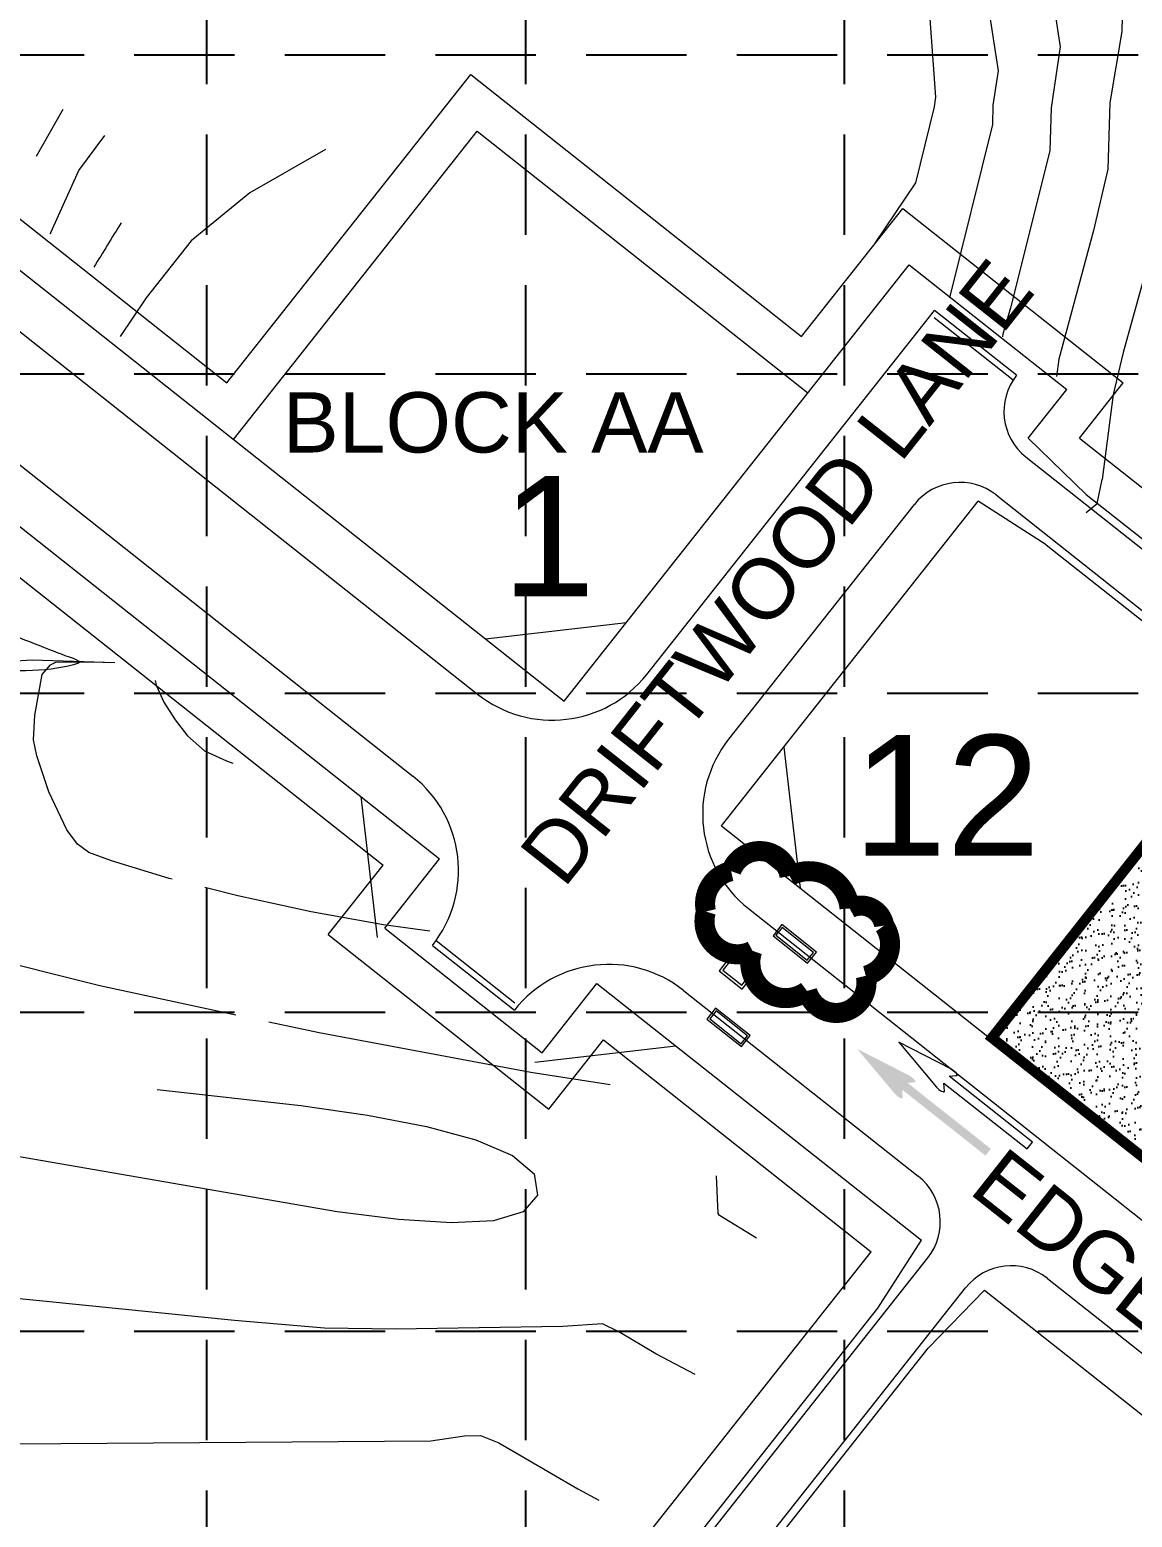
# Model space of a CAD drawing. Header units: inches. Extents: x 5726 to 10817, y 12055 to 15240.
# Drawn here: x 8783.9 to 9058.4, y 14474.6 to 14844.9 of the extents above; entities that cross this region are included whole.
import ezdxf
from ezdxf.enums import TextEntityAlignment as Align

# ---------------------------------------------------------------- set-up
doc = ezdxf.new("R2010")
doc.units = ezdxf.units.IN
doc.header["$LTSCALE"] = 100
doc.header["$MEASUREMENT"] = 0
doc.linetypes.add('ACAD_ISO02W100', pattern=[15, 12, -3])
doc.linetypes.add('HIDDEN', pattern=[0.375, 0.25, -0.125])
for name, color, linetype in [('10', 7, 'Continuous'), ('2', 7, 'Continuous'), ('20', 36, 'Continuous'), ('21', 36, 'Continuous'), ('27', 150, 'Continuous'), ('29', 150, 'Continuous'), ('30', 7, 'Continuous'), ('8', 7, 'Continuous'), ('BASE', 7, 'Continuous'), ('BLOCK NUMBERS', 7, 'Continuous'), ('FLOW ARROWS', 7, 'Continuous'), ('GRID', 254, 'HIDDEN'), ('INLET PROTECTION', 5, 'Continuous'), ('LOT NUMBERS', 7, 'Continuous'), ('STREET NAMES', 7, 'Continuous')]:
    doc.layers.add(name, color=color, linetype=linetype)
doc.styles.get("Standard").update_dxf_attribs({"font": 'ARIAL.TTF', "height": 25})

# ---------------------------------------------------------------- blocks, each defined once
blk = doc.blocks.new('block2')
at = {"layer": 'GRID'}
for p, q in [((8827.84, 15156.29), (8827.84, 12138.33)), ((8907.26, 15156.29), (8907.26, 12138.33)), ((8986.68, 15156.29), (8986.68, 12138.33)), ((5809.88, 14838.61), (10733.92, 14838.61)), ((5809.88, 14759.19), (10733.92, 14759.19)), ((5809.88, 14679.77), (10733.92, 14679.77)), ((5809.88, 14600.35), (10733.92, 14600.35)), ((5809.88, 14520.93), (10733.92, 14520.93))]:
    blk.add_line(p, q, dxfattribs=at)
blk = doc.blocks.new('washout')
at = {"layer": 'BASE'}
h = blk.add_hatch(dxfattribs=at)
h.set_pattern_fill('AR-SAND', color=30, scale=1.29438, style=0)
h.set_pattern_definition([(37.5, (1095.3101, -97.0785), (-0.0815373, 2.494042), [0, -1.9674576, 0, -2.200446, 0, -2.1033675]), (7.5, (1095.31, -97.0785), (2.290764, 3.652929), [0, -1.0613916, 0, -1.7733006, 0, -0.6795495]), (327.5, (1093.718, -97.0785), (4.030883, 0.007325), [0, -0.64719, 0, -2.329884, 0, -3.041793]), (317.5, (1093.718, -97.0785), (3.89107, 1.136046), [0, -0.323595, 0, -1.5273684, 0, -1.747413])])
h.paths.add_polyline_path([(44.31, 0), (44.31, 32.36), (0, 32.36), (0, 0)])
at = {"layer": 'BASE', "color": 30, "linetype": 'ACAD_ISO02W100', "const_width": 1.62}
blk.add_lwpolyline([(0, 0), (44.31, 0), (44.31, 32.36), (0, 32.36)], close=True, dxfattribs=at)

msp = doc.modelspace()

# ---------------------------------------------------------------- hatches: boundary and pattern name
at = {"layer": 'FLOW ARROWS', "lineweight": 0}
h = msp.add_hatch(color=256, dxfattribs=at)
edge = h.paths.add_edge_path()
edge.add_line((9001.22, 14579.02), (9001.09, 14581.06))
edge.add_line((9001.09, 14581.06), (9021.84, 14564.64))
edge.add_line((9021.84, 14564.64), (9023.17, 14566.33))
edge.add_line((9023.17, 14566.33), (9002.42, 14582.74))
edge.add_line((9002.42, 14582.74), (9004.25, 14582.89))
edge.add_line((9004.25, 14582.89), (9004.26, 14582.89))
edge.add_ellipse((9003.28, 14583.82), major_axis=(1.1, -0.87), ratio=0.285714, start_angle=342.8173, end_angle=484.7269)
edge.add_line((9002.86, 14584.57), (9002.86, 14584.57))
edge.add_line((9002.86, 14584.57), (8989.86, 14591.23))
edge.add_line((8989.86, 14591.23), (8999.26, 14580.03))
edge.add_line((8999.26, 14580.03), (8999.26, 14580.03))
edge.add_ellipse((9000.1, 14579.78), major_axis=(1.1, -0.87), ratio=0.285714, start_angle=234.1685, end_angle=374.4967)
edge.add_line((9001.22, 14579.02), (9001.22, 14579.02))

# ---------------------------------------------------------------- linework, layer by layer
at = {"layer": '10', "color": 7, "lineweight": 0}
for points in [[(8968.93, 14619.38), (8977.55, 14612.56), (8979.72, 14615.3), (8971.1, 14622.13)], [(8969.63, 14619.47), (8977.47, 14613.26), (8979.02, 14615.22), (8971.18, 14621.43)], [(8955.52, 14610.65), (8961.27, 14606.1), (8965.82, 14611.85), (8960.07, 14616.4)], [(8956.46, 14610.76), (8961.16, 14607.04), (8964.88, 14611.74), (8960.18, 14615.47)], [(8952.48, 14598.6), (8961.11, 14591.78), (8963.28, 14594.52), (8954.65, 14601.35)], [(8953.18, 14598.68), (8961.03, 14592.48), (8962.58, 14594.44), (8954.74, 14600.64)]]:
    msp.add_lwpolyline(points, close=True, dxfattribs=at)
at = {"layer": '2', "color": 7, "lineweight": 0}
for p, q in [((8579.75, 14957.28), (8832.94, 14756.95)), ((8536.32, 14902.39), (8871.85, 14636.9)), ((8832.94, 14756.95), (8893.66, 14833.69)), ((8893.66, 14833.69), (8976, 14768.54)), ((8976, 14768.54), (9001.22, 14800.41)), ((9001.22, 14800.41), (9056.12, 14756.97)), ((9045.26, 14743.25), (9056.12, 14756.97)), ((9045.26, 14743.25), (9423.24, 14444.17)), ((8858.2, 14619.65), (8871.85, 14636.9)), ((8858.2, 14619.65), (8913.09, 14576.21)), ((8913.09, 14576.21), (8926.74, 14593.47)), ((8926.74, 14593.47), (8993.4, 14540.72)), ((8579.21, 14017.27), (8993.4, 14540.72))]:
    msp.add_line(p, q, dxfattribs=at)
at = {"layer": '20', "color": 43, "lineweight": 0}
for p, q in [((8785.52, 14813.38), (8792.2, 14825.08)), ((8796.05, 14809.87), (8802.59, 14818.53)), ((8857.51, 14815.07), (8838.66, 14804.29)), ((8789.12, 14794.41), (8796.05, 14809.87)), ((8838.66, 14804.29), (8824.04, 14792.35)), ((8824.04, 14792.35), (8812.88, 14778.11)), ((8812.88, 14778.11), (8806.34, 14768.48)), ((9049.67, 14726.98), (9050.89, 14732.91)), ((9046.89, 14724.7), (9049.67, 14726.98))]:
    msp.add_line(p, q, dxfattribs=at)
for points in [[(8973.85, 14937.41), (9006.98, 14938.65), (9011.43, 14939.84), (9012.53, 14939.81), (9008.41, 14937.55), (9012.73, 14933.19), (9041.96, 14907.02), (9048.85, 14899.69), (9049.7, 14897.46), (9050.62, 14889.76), (9051.26, 14877.12), (9055.87, 14848.02), (9055.82, 14844.4), (9052.78, 14826.66), (9052.29, 14810.17), (9048.77, 14794.88), (9040.09, 14762.86), (9039.5, 14758.55)], [(8964.72, 14916.78), (8989.5, 14918.57), (8997.7, 14918.74), (9003.95, 14918.39), (9005.92, 14917.96), (9009.37, 14915.96), (9019.07, 14907.62), (9028.71, 14897.8), (9033.15, 14892.55), (9034.07, 14888.84), (9034.65, 14878.6), (9040.47, 14840.63), (9038.17, 14825.44), (9037.83, 14814.69), (9028.1, 14775.64), (9026.18, 14769.11), (9026.08, 14768.41)], [(8955.27, 14895.71), (8984.98, 14897.23), (9002.49, 14897.34), (9004.94, 14897.1), (9006.57, 14896.34), (9011.03, 14892.54), (9017.46, 14885.42), (9018.92, 14873.9), (9024.96, 14834.68), (9023.66, 14826.09), (9023.59, 14821.26), (9012.87, 14778.11)], [(8789.12, 14794.41), (8788.84, 14794.06)], [(9063.83, 14792.3), (9056.15, 14764.5), (9053.63, 14754.04), (9050.89, 14732.91)], [(8835.17, 14599.63), (8801.28, 14606.9), (8769.75, 14614.82), (8768.07, 14615.87), (8766.44, 14617.86), (8763.68, 14623.33), (8762.17, 14628.58), (8762.05, 14635.83), (8763.11, 14652.36), (8765.16, 14669.51), (8767.02, 14679.37), (8768.94, 14682.44), (8772.41, 14685.6), (8775.95, 14687.57), (8784.43, 14688.08), (8805.05, 14687.38)], [(8819.34, 14633.42), (8818.58, 14633.62), (8804.23, 14637.99), (8798.54, 14640.09), (8795.77, 14642.17), (8793.13, 14645.74), (8788.61, 14655.22), (8785.58, 14664.17), (8784.83, 14668.12), (8785.16, 14674.28), (8786.98, 14684.42), (8788.99, 14686.78), (8790.31, 14687.5), (8799.01, 14687.56), (8805.05, 14687.38)], [(8815.12, 14682.93), (8815.33, 14681.75), (8817.27, 14677.52), (8820.05, 14673.1), (8823.16, 14669.13), (8827.33, 14665.37), (8832.84, 14662.88), (8834.45, 14662.31)], [(8883.44, 14620.53), (8871.96, 14622.1), (8853.92, 14625.35), (8835.63, 14629.3), (8827.49, 14631.36)], [(8928.35, 14582.23), (8908.63, 14585.33), (8855.92, 14595.19), (8843.39, 14597.87)], [(8815.56, 14581.06), (8851.36, 14577.14), (8867.93, 14574.73), (8882.68, 14571.9), (8894.96, 14568.57), (8904.1, 14564.66), (8909.43, 14560.09), (8910.28, 14554.77), (8906.72, 14550.61), (8899.37, 14548.43), (8888.82, 14547.91), (8875.64, 14548.76), (8860.42, 14550.67), (8774.03, 14565.59), (8758.76, 14567.52), (8745.51, 14568.4), (8734.88, 14567.92), (8733.05, 14567.03), (8731.59, 14565.08), (8730.44, 14562.25), (8728.97, 14554.75), (8728.34, 14546.15), (8728.55, 14529.63)], [(8964.84, 14544.13), (8955.63, 14549.77), (8955.26, 14550.27), (8954.85, 14559.63)], [(8949.57, 14510.13), (8939.73, 14515.34), (8930.57, 14520.8), (8926.51, 14522.8), (8916.59, 14522.15), (8874.95, 14521.48), (8857.21, 14521.69), (8834.88, 14523.57), (8777.22, 14529.39), (8759.81, 14530.33), (8745.89, 14530.04), (8745.01, 14529.71), (8743.81, 14527.87), (8743.21, 14524.85), (8742.45, 14511.36)], [(8756.34, 14493.08), (8756.96, 14492.74), (8883.69, 14493.62), (8892.07, 14494.9), (8896.08, 14495.02), (8900.65, 14493.15), (8920.31, 14481.69), (8925.52, 14478.89)]]:
    msp.add_lwpolyline(points, dxfattribs=at)
at = {"layer": '21', "color": 43, "lineweight": 0}
msp.add_lwpolyline([(8994.34, 14791.72), (9004.49, 14806.74), (9009.18, 14825.72), (9009.45, 14828.11), (9007.79, 14851.03), (9006.78, 14856.75), (9005.3, 14860.8), (9004.34, 14861.93), (9002.77, 14862.66), (8997.76, 14863.27), (8986.37, 14862.43)], dxfattribs=at)
msp.add_open_spline([(8806.61, 14796.84), (8804.35, 14793.15), (8802.09, 14789.46), (8799.82, 14785.77)], degree=3, dxfattribs=at)
msp.add_open_spline([(8765.89, 14720.77), (8764.52, 14720.28), (8763.27, 14719.65), (8762.28, 14718.73), (8759.88, 14716.49), (8757.3, 14713.6), (8756.17, 14710.69), (8755.32, 14708.48), (8755.81, 14704.6), (8758.1, 14703.3), (8762.64, 14700.71), (8767.23, 14699.04), (8771.92, 14697.19), (8778.23, 14694.69), (8784.55, 14692.31), (8790.87, 14689.79), (8792.65, 14689.08), (8797.42, 14687.7), (8796.01, 14687.22), (8782.81, 14682.71), (8759.94, 14687.71), (8742.04, 14686.9), (8741.07, 14686.86), (8739.64, 14687.41), (8739.15, 14686.58), (8736.09, 14681.46), (8733.03, 14676.34), (8729.97, 14671.22)], degree=3, knots=[0.4098828, 0.4098828, 0.4098828, 0.4098828, 0.4277758, 0.4277758, 0.4277758, 0.4709659, 0.4709659, 0.4709659, 0.5036661, 0.5036661, 0.5036661, 0.5683088, 0.5683088, 0.5683088, 0.6553825, 0.6553825, 0.6553825, 0.679981, 0.679981, 0.679981, 0.9109734, 0.9109734, 0.9109734, 0.923424, 0.923424, 0.923424, 1, 1, 1, 1], dxfattribs=at)
at = {"layer": '27', "color": 7, "lineweight": 0}
for p, q in [((8581.39, 14943.24), (8916.92, 14677.75)), ((8550.37, 14904.03), (8885.89, 14638.54)), ((8834.58, 14742.9), (8895.3, 14819.64)), ((8895.3, 14819.64), (8977.64, 14754.49)), ((8916.92, 14677.75), (9002.86, 14786.36)), ((9002.86, 14786.36), (9042.07, 14755.34)), ((9032.45, 14743.18), (9042.07, 14755.34)), ((9046.89, 14729.2), (9032.45, 14743.18)), ((9046.89, 14729.2), (9409.2, 14442.53)), ((8956.13, 14646.72), (9020.04, 14727.5)), ((9036.97, 14716.65), (9020.04, 14727.5)), ((9036.97, 14716.65), (9399.27, 14429.98)), ((8956.13, 14646.72), (9349.8, 14335.23)), ((8872.24, 14621.29), (8885.89, 14638.54)), ((8872.24, 14621.29), (8911.45, 14590.26)), ((8911.45, 14590.26), (8925.1, 14607.51)), ((8925.1, 14607.51), (9005.88, 14543.6)), ((9007.58, 14516.75), (9021.56, 14531.19)), ((9021.56, 14531.19), (9102.33, 14467.28)), ((8605.8, 14008.98), (9007.58, 14516.75))]:
    msp.add_line(p, q, dxfattribs=at)
msp.add_lwpolyline([(8593.26, 14018.91), (8995.03, 14526.68), (9005.88, 14543.6)], dxfattribs=at)
at = {"layer": '29', "color": 7, "lineweight": 0}
for p, q in [((8895.3, 14819.64), (8977.64, 14754.49)), ((9022.79, 14593.98), (9087.94, 14676.32))]:
    msp.add_line(p, q, dxfattribs=at)
at = {"layer": '30', "color": 7, "lineweight": 0}
for p, q in [((8897.31, 14693.26), (8932.43, 14697.35)), ((8971.64, 14666.33), (8975.73, 14631.21)), ((8866.29, 14654.05), (8870.38, 14618.93)), ((8909.59, 14587.91), (8944.71, 14592))]:
    msp.add_line(p, q, dxfattribs=at)
at = {"layer": '8', "color": 7, "linetype": 'Continuous', "lineweight": 0}
for p, q in [((8569.39, 14937.43), (8895.36, 14679.51)), ((8553.59, 14916.78), (8879.22, 14659.12)), ((8937.5, 14684.42), (9009.17, 14774.99)), ((9029.56, 14758.86), (9009.17, 14774.99)), ((9031.93, 14738.49), (9421.68, 14430.1)), ((9024.48, 14729.08), (9414.23, 14420.69)), ((8957.89, 14668.29), (9004.12, 14726.71)), ((8962.8, 14626.14), (9328.24, 14336.99)), ((8884.14, 14616.98), (8904.52, 14600.84)), ((8946.67, 14605.75), (9005.09, 14559.53)), ((8583.97, 14003.94), (9007.46, 14539.16)), ((9037.24, 14534.09), (9095.66, 14487.86)), ((8593.38, 13996.5), (9016.87, 14531.71))]:
    msp.add_line(p, q, dxfattribs=at)
at = {"layer": '8', "color": 7, "linetype": 'HIDDEN', "lineweight": 0}
for p, q in [((9028.69, 14757.64), (9008.24, 14773.82)), ((8885.04, 14618.18), (8905.48, 14602))]:
    msp.add_line(p, q, dxfattribs=at)
at = {"layer": '8', "color": 7, "linetype": 'Continuous', "lineweight": 0}
for centre, radius, start, end in [((9040.93, 14749.86), 14.5, 141.6469, 231.6469), ((9015.49, 14717.71), 14.5, 51.6469, 141.6469), ((8913.97, 14703.03), 30, 231.6469, 321.6469), ((8981.41, 14649.67), 30, 141.6469, 231.6469), ((8860.61, 14635.59), 30, 321.6469, 51.6469), ((8928.05, 14582.23), 30, 51.6469, 141.6469), ((8996.09, 14548.16), 14.5, 321.6469, 51.6469), ((9028.24, 14522.72), 14.5, 51.6469, 141.6469)]:
    msp.add_arc(centre, radius, start, end, dxfattribs=at)
at = {"layer": 'FLOW ARROWS', "lineweight": 0}
for p, q in [((9013.23, 14586.22), (9000.23, 14592.89)), ((9000.23, 14592.89), (9009.63, 14581.69)), ((9012.79, 14584.4), (9014.62, 14584.55)), ((9033.53, 14567.99), (9012.79, 14584.4)), ((9013.22, 14586.23), (9013.23, 14586.22)), ((9014.62, 14584.55), (9014.62, 14584.55)), ((9009.63, 14581.69), (9009.62, 14581.69)), ((9011.59, 14580.67), (9011.46, 14582.71)), ((9011.46, 14582.71), (9032.21, 14566.3)), ((9011.59, 14580.67), (9011.59, 14580.67)), ((9011.59, 14580.67), (9011.59, 14580.67)), ((9032.21, 14566.3), (9033.53, 14567.99))]:
    msp.add_line(p, q, dxfattribs=at)
for centre, start_param, end_param in [((9013.65, 14585.47), 5.983291, 8.460081), ((9010.47, 14581.44), 4.087011, 6.536201)]:
    msp.add_ellipse(centre, major_axis=(1.1, -0.87), ratio=0.285714, start_param=start_param, end_param=end_param, dxfattribs=at)
msp.add_point((9014.62, 14584.55), dxfattribs=at)
at = {"layer": 'INLET PROTECTION', "color": 170, "const_width": 5}
msp.add_lwpolyline([(8973.08, 14634.22, 0.520567), (8973.08, 14634.22, 0.765195), (8958.5, 14635.45, 0.417879), (8952.24, 14625.4, 0.6649), (8963.78, 14615.64, 0.744833), (8977.41, 14605.63, 0.975642), (8992.02, 14609.39, 0.520567), (8996.62, 14621.89, 0.520567), (8988, 14626.16, 0.540264), (8973.08, 14634.22)], format="xyb", close=True, dxfattribs=at)

# ---------------------------------------------------------------- block references
at = {"layer": 'BASE', "xscale": 1.588400000000245, "yscale": 1.588399999999813, "zscale": 1.5884, "rotation": 51.66592538073476}
msp.add_blockref('washout', (9063.76, 14562.08), dxfattribs=at)
at = {"layer": 'GRID', "color": 84}
msp.add_blockref('block2', (0, 0), dxfattribs=at)

# ---------------------------------------------------------------- texts
at = {"layer": 'BLOCK NUMBERS', "color": 7, "lineweight": 0}
msp.add_text('BLOCK AA', height=15, dxfattribs=at).set_placement((8899.22, 14747.15), align=Align.MIDDLE)
at = {"layer": 'LOT NUMBERS', "color": 7, "lineweight": 0}
for s, p in [('1', (8913.03, 14718.81)), ('12', (9012.12, 14654.54))]:
    msp.add_text(s, height=30, dxfattribs=at).set_placement(p, align=Align.MIDDLE)
at = {"layer": 'STREET NAMES', "color": 7, "lineweight": 0}
for s, rotation, p in [('DRIFTWOOD LANE', 51.6469, (8975.69, 14705.26)), ('EDGEWATER WAY', 321.6469, (9091.24, 14497.06))]:
    msp.add_text(s, height=15, rotation=rotation, dxfattribs=at).set_placement(p, align=Align.CENTER)

doc.saveas('drawing.dxf')
